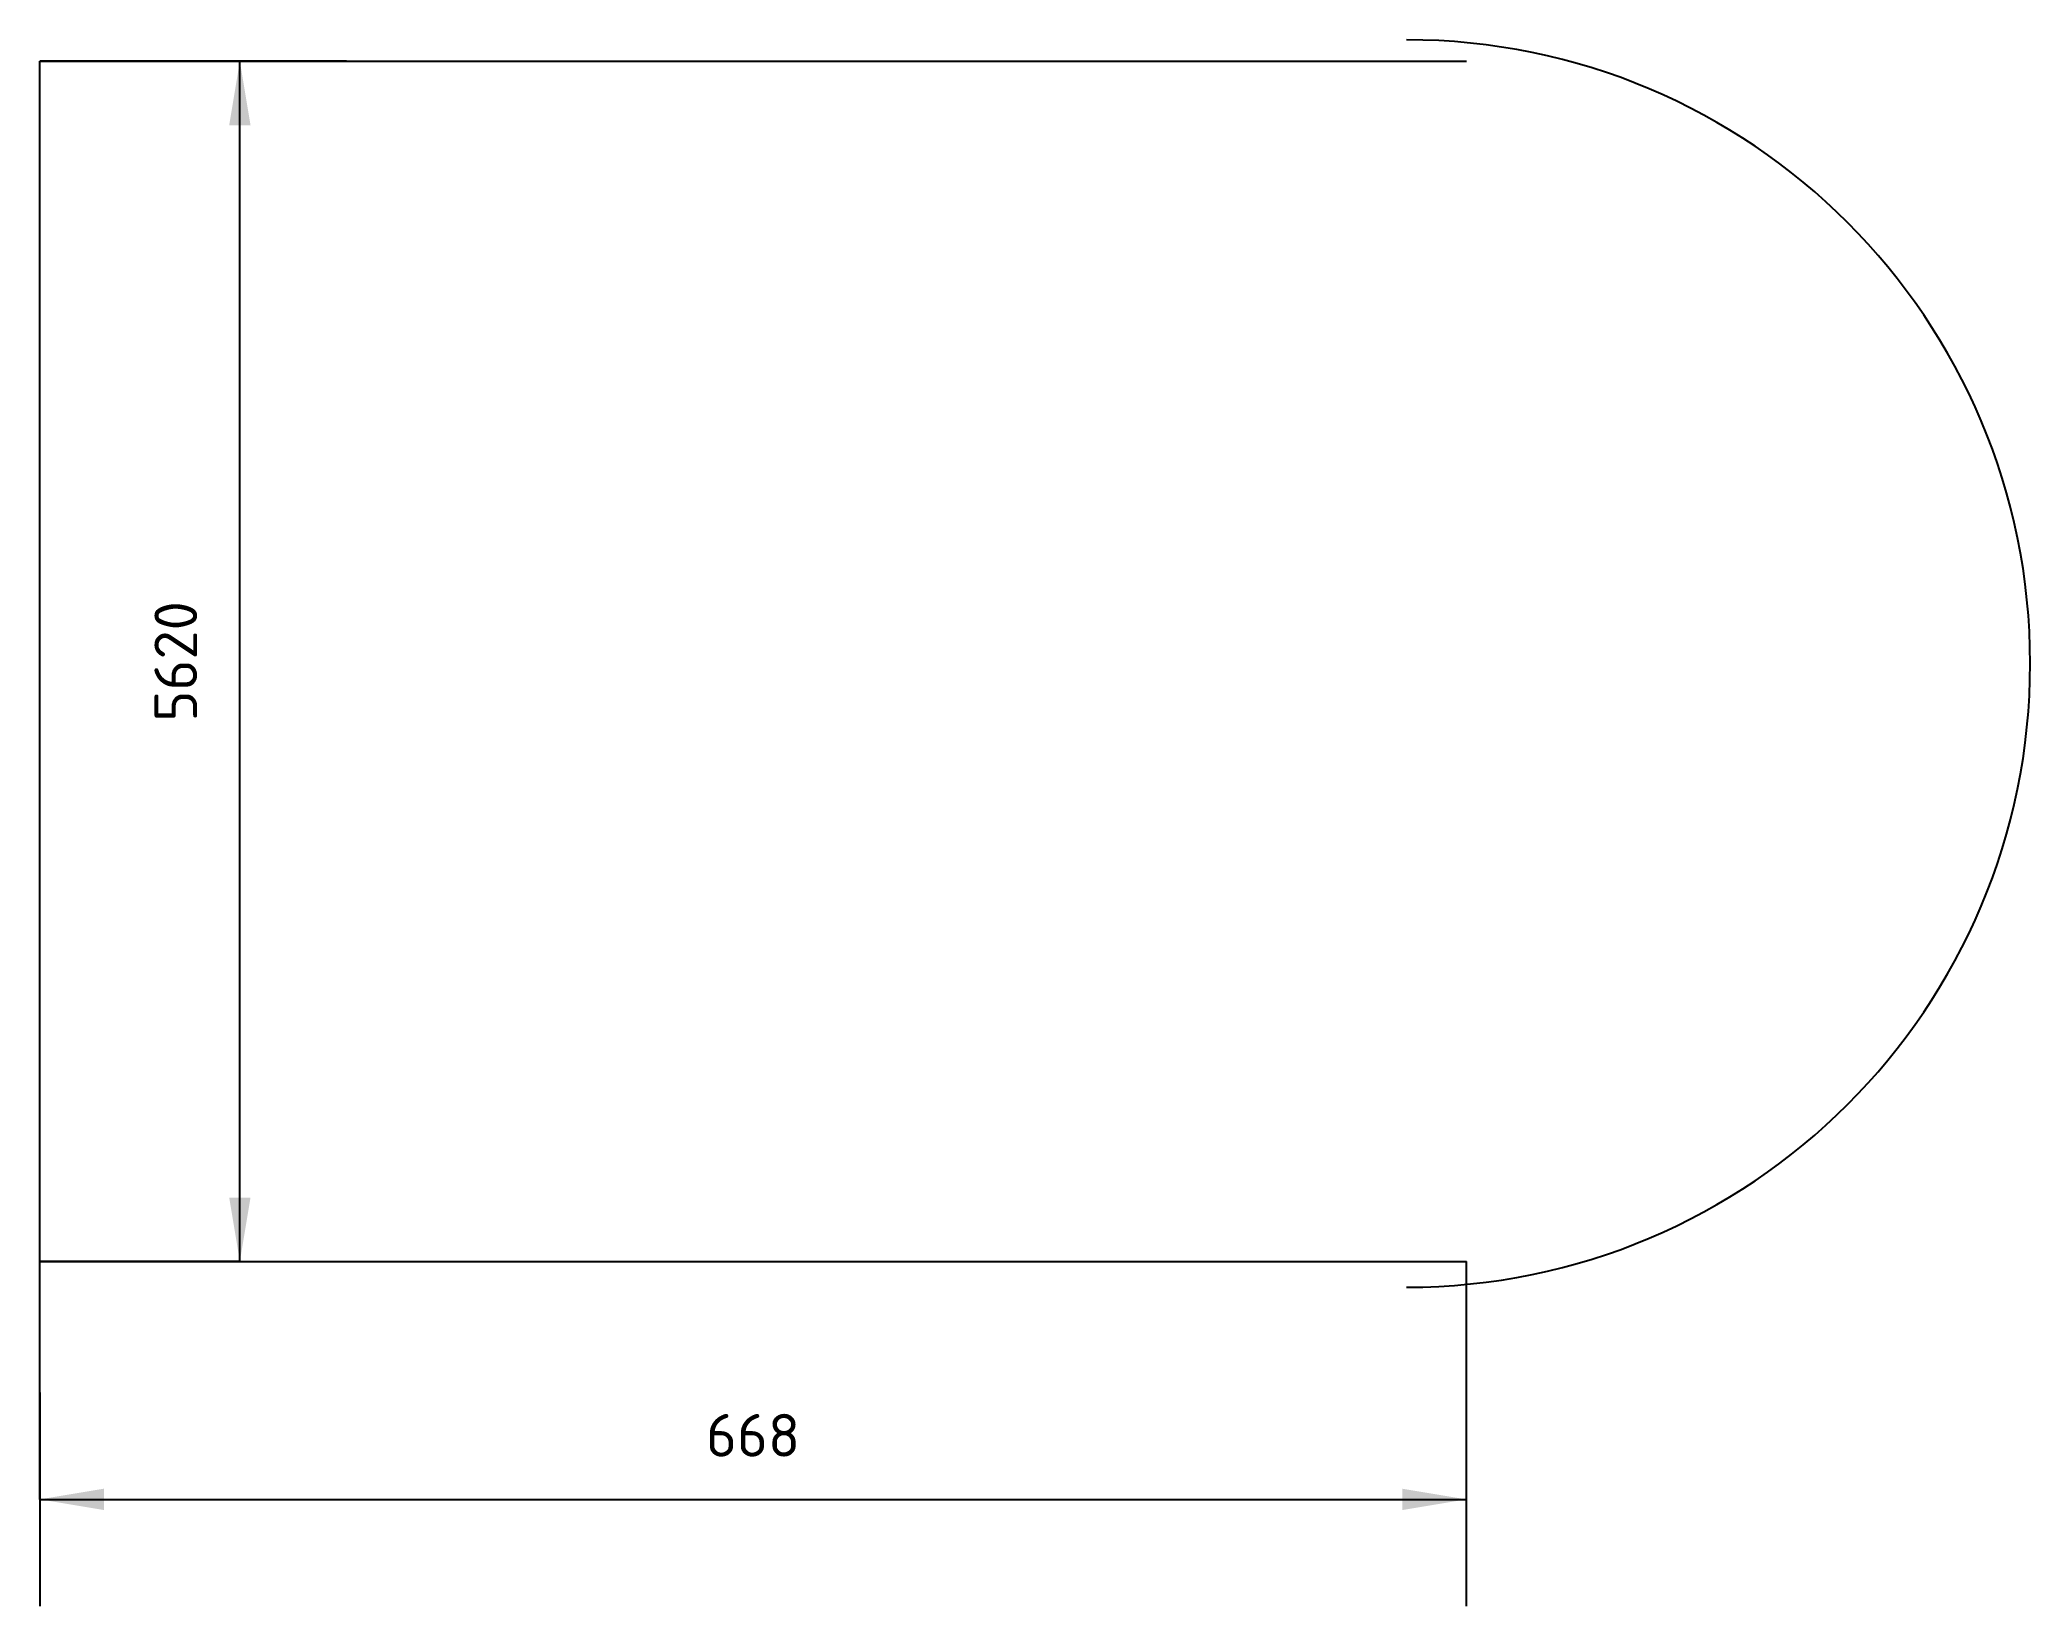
# Model space of a CAD drawing. Extents: x 0 to 9.32, y -1.61 to 5.72.
import ezdxf
from ezdxf.enums import TextEntityAlignment as Align

# ---------------------------------------------------------------- set-up
doc = ezdxf.new("R2010")
doc.units = 0
doc.layers.add('DIMENSIONS', color=1, linetype='CONTINUOUS')
doc.styles.add('ISOCPEUR', font='isocpeur.ttf')

# ---------------------------------------------------------------- blocks, each defined once
blk = doc.blocks.new('DIMTICK_ARROW')
at = {"color": 5}
blk.add_line((0, 0.5), (0, -0.5), dxfattribs=at)
at = {"color": 7}
blk.add_solid([(0, 0), (0.3, 0.05), (0.3, -0.05)], dxfattribs=at)

msp = doc.modelspace()

# ---------------------------------------------------------------- linework, layer by layer
at = {"color": 3}
for p, q in [((0, 5.62), (6.68, 5.62)), ((0, 0), (0, 5.62)), ((0, 0), (0, 5.62)), ((0, 5.62), (6.68, 5.62)), ((0, 0), (6.68, 0)), ((0, 0), (6.68, 0))]:
    msp.add_line(p, q, dxfattribs=at)
msp.add_arc((6.4, 2.8), 2.92, 270, 90, dxfattribs=at)
at = {"layer": 'DIMENSIONS', "color": 5}
for p, q in [((0.9367, 5.62), (0, 5.62)), ((0.9367, 5.62), (0, 5.62)), ((0.9367, 5.62), (0, 5.62)), ((0.9367, 5.62), (0, 5.62)), ((0.9367, 5.62), (0, 5.62)), ((0, -1.1133), (0, 0)), ((0, -1.1133), (0, 0)), ((0, -1.1133), (0, 0)), ((0, -1.1133), (0, 0)), ((0, -1.1133), (0, 0)), ((0, -1.1133), (0, 0)), ((0, -1.1133), (0, 0)), ((6.68, -1.1133), (6.68, 0)), ((6.68, -1.1133), (6.68, 0)), ((6.68, -1.1133), (6.68, 0)), ((6.68, -1.1133), (6.68, 0)), ((6.68, -1.1133), (6.68, 0)), ((6.68, -1.1133), (6.68, 0)), ((6.68, -1.1133), (6.68, 0)), ((0.9367, 0), (0, 0)), ((0.9367, 0), (0, 0)), ((0.9367, 0), (0, 0)), ((0.9367, 0), (0, 0)), ((0.9367, 0), (0, 0))]:
    msp.add_line(p, q, dxfattribs=at)
at = {"layer": 'DIMENSIONS', "color": 7}
for p, q in [((0.9367, 0), (0.9367, 5.62)), ((0.9367, 0), (0.9367, 5.62)), ((0.9367, 0), (0.9367, 5.62)), ((0.9367, 0), (0.9367, 5.62)), ((0.9367, 0), (0.9367, 5.62)), ((0, -1.1133), (6.68, -1.1133)), ((0, -1.1133), (6.68, -1.1133)), ((0, -1.1133), (6.68, -1.1133)), ((0, -1.1133), (6.68, -1.1133)), ((0, -1.1133), (6.68, -1.1133)), ((0, -1.1133), (6.68, -1.1133)), ((0, -1.1133), (6.68, -1.1133))]:
    msp.add_line(p, q, dxfattribs=at)

# ---------------------------------------------------------------- block references
at = {"layer": 'DIMENSIONS'}
for p, rotation in [((0.9367, 5.62), 270), ((0.9367, 5.62), 270), ((0.9367, 5.62), 270), ((0.9367, 5.62), 270), ((0.9367, 5.62), 270), ((0.9367, 0), 90), ((0.9367, 0), 90), ((0.9367, 0), 90), ((0.9367, 0), 90), ((0.9367, 0), 90), ((6.68, -1.1133), 180), ((6.68, -1.1133), 180), ((6.68, -1.1133), 180), ((6.68, -1.1133), 180), ((6.68, -1.1133), 180), ((6.68, -1.1133), 180), ((6.68, -1.1133), 180)]:
    msp.add_blockref('DIMTICK_ARROW', p, dxfattribs=dict(at, rotation=rotation))
msp.add_blockref('DIMTICK_ARROW', (0, -1.1133), dxfattribs=at)
msp.add_blockref('DIMTICK_ARROW', (0, -1.1133), dxfattribs=at)
msp.add_blockref('DIMTICK_ARROW', (0, -1.1133), dxfattribs=at)
msp.add_blockref('DIMTICK_ARROW', (0, -1.1133), dxfattribs=at)
msp.add_blockref('DIMTICK_ARROW', (0, -1.1133), dxfattribs=at)
msp.add_blockref('DIMTICK_ARROW', (0, -1.1133), dxfattribs=at)
msp.add_blockref('DIMTICK_ARROW', (0, -1.1133), dxfattribs=at)

# ---------------------------------------------------------------- texts
at = {"layer": 'DIMENSIONS', "color": 7, "style": 'ISOCPEUR'}
msp.add_text('5620', height=0.2, rotation=90, dxfattribs=at).set_placement((0.6367, 2.81), align=Align.MIDDLE_CENTER)
msp.add_text('5620', height=0.2, rotation=90, dxfattribs=at).set_placement((0.6367, 2.81), align=Align.MIDDLE_CENTER)
msp.add_text('5620', height=0.2, rotation=90, dxfattribs=at).set_placement((0.6367, 2.81), align=Align.MIDDLE_CENTER)
msp.add_text('5620', height=0.2, rotation=90, dxfattribs=at).set_placement((0.6367, 2.81), align=Align.MIDDLE_CENTER)
msp.add_text('5620', height=0.2, rotation=90, dxfattribs=at).set_placement((0.6367, 2.81), align=Align.MIDDLE_CENTER)
msp.add_text('668', height=0.2, dxfattribs=at).set_placement((3.34, -0.8133), align=Align.MIDDLE_CENTER)
msp.add_text('668', height=0.2, dxfattribs=at).set_placement((3.34, -0.8133), align=Align.MIDDLE_CENTER)
msp.add_text('668', height=0.2, dxfattribs=at).set_placement((3.34, -0.8133), align=Align.MIDDLE_CENTER)
msp.add_text('668', height=0.2, dxfattribs=at).set_placement((3.34, -0.8133), align=Align.MIDDLE_CENTER)
msp.add_text('668', height=0.2, dxfattribs=at).set_placement((3.34, -0.8133), align=Align.MIDDLE_CENTER)
msp.add_text('668', height=0.2, dxfattribs=at).set_placement((3.34, -0.8133), align=Align.MIDDLE_CENTER)
msp.add_text('668', height=0.2, dxfattribs=at).set_placement((3.34, -0.8133), align=Align.MIDDLE_CENTER)

doc.saveas('drawing.dxf')
